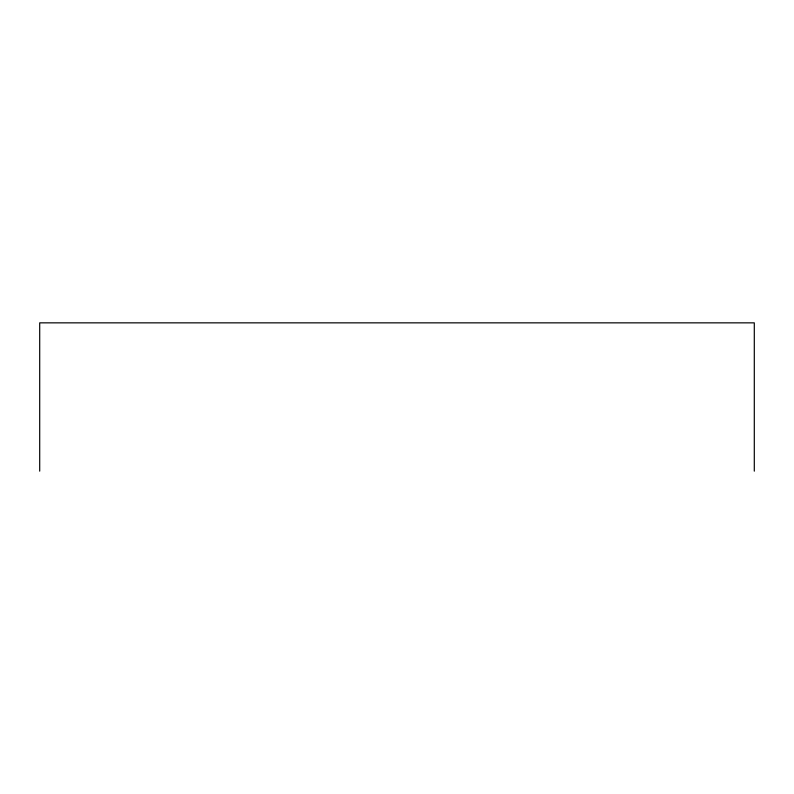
<?xml version="1.0" encoding="UTF-8"?>
<svg xmlns="http://www.w3.org/2000/svg" width="794" height="794" viewBox="0 0 794 794"><rect width="100%" height="100%" fill="white"/><g stroke="black" fill="none" stroke-linecap="round" stroke-linejoin="round"><path stroke-width="1.19" d="M754.3 471.15L754.3 322.85L39.7 322.85L39.7 471.15"/></g></svg>
